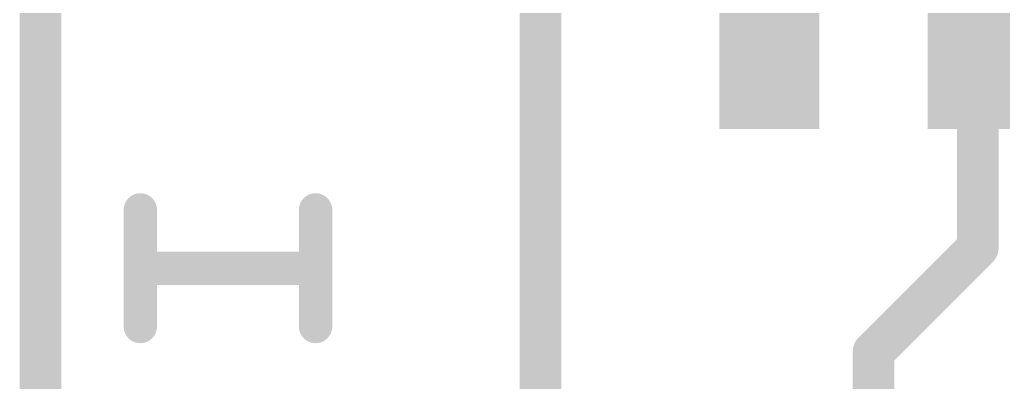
# Model space of a CAD drawing. Extents: x -90 to 26, y -1 to 33.
# Drawn here: x -0.13 to 5.87, y 17.59 to 19.81 of the extents above; entities that cross this region are included whole.
import ezdxf

# ---------------------------------------------------------------- set-up
doc = ezdxf.new("R2010")
doc.units = 0
for name, color, linetype in [('1', 12, 'CONTINUOUS'), ('16', 132, 'CONTINUOUS'), ('20', 53, 'CONTINUOUS'), ('21', 41, 'CONTINUOUS'), ('22', 40, 'CONTINUOUS')]:
    doc.layers.add(name, color=color, linetype=linetype)

# ---------------------------------------------------------------- blocks, each defined once
blk = doc.blocks.new('RECT')
blk.add_solid([(-0.5, -0.5), (0.5, -0.5), (-0.5, 0.5), (0.5, 0.5)])

msp = doc.modelspace()

# ---------------------------------------------------------------- linework, layer by layer
at = {"layer": '1', "const_width": 0.254}
for points in [[(0, 30.48), (0, -1.27)], [(5.715, 20.2438), (5.715, 18.415)], [(5.715, 18.415), (5.08, 17.78)], [(5.08, 17.78), (5.08, 17.16)]]:
    msp.add_lwpolyline(points, dxfattribs=at)
at = {"layer": '1', "const_width": 0.127}
for points in [[(5.7599, 18.3701, 1), (5.6701, 18.4599)], [(5.6515, 18.415, 1), (5.7785, 18.415)], [(5.1435, 17.78, 1), (5.0165, 17.78)], [(5.0351, 17.8249, 1), (5.1249, 17.7351)]]:
    msp.add_lwpolyline(points, format="xyb", dxfattribs=at)
at = {"layer": '16', "const_width": 0.254}
for points in [[(0, 30.48), (0, -1.27)], [(3.048, 12.573), (3.048, 28.829)]]:
    msp.add_lwpolyline(points, dxfattribs=at)
at = {"layer": '20', "const_width": 0.2032}
msp.add_lwpolyline([(0, -1.27), (0, 30.48)], dxfattribs=at)
at = {"layer": '21', "const_width": 0.2032}
for points in [[(0.6087, 17.9344), (0.6087, 18.6462)], [(1.6764, 18.2903), (0.6087, 18.2903)]]:
    msp.add_lwpolyline(points, dxfattribs=at)
at = {"layer": '21', "const_width": 0.1016}
for points in [[(0.6595, 18.6462, 1), (0.5579, 18.6462)], [(0.6087, 18.3411, 1), (0.6087, 18.2395)], [(1.6764, 18.2395, 1), (1.6764, 18.3411)], [(0.5579, 17.9344, 1), (0.6595, 17.9344)]]:
    msp.add_lwpolyline(points, format="xyb", dxfattribs=at)
at = {"layer": '22', "const_width": 0.2032}
for points in [[(1.6773, 17.9344), (1.6773, 18.6462)], [(0.6096, 18.2903), (1.6773, 18.2903)]]:
    msp.add_lwpolyline(points, dxfattribs=at)
at = {"layer": '22', "const_width": 0.1016}
for points in [[(1.7281, 18.6462, 1), (1.6265, 18.6462)], [(0.6096, 18.3411, 1), (0.6096, 18.2395)], [(1.6773, 18.2395, 1), (1.6773, 18.3411)], [(1.6265, 17.9344, 1), (1.7281, 17.9344)]]:
    msp.add_lwpolyline(points, format="xyb", dxfattribs=at)

# ---------------------------------------------------------------- block references
at = {"layer": '1', "xscale": 0.6096, "yscale": 2.2098, "rotation": 180}
for p in [(4.445, 20.2438), (5.715, 20.2438)]:
    msp.add_blockref('RECT', p, dxfattribs=at)

doc.saveas('drawing.dxf')
